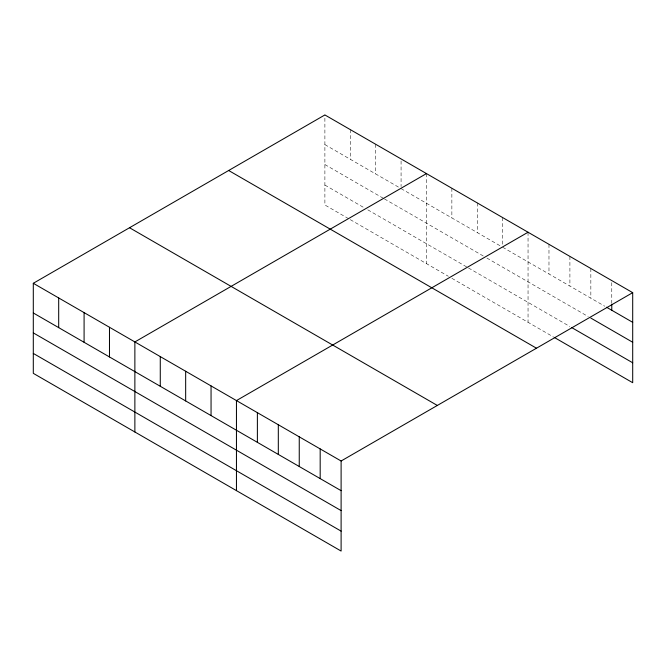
<?xml version="1.0" encoding="UTF-8"?>
<svg xmlns="http://www.w3.org/2000/svg" width="666" height="666" viewBox="0 0 666 666"><rect width="100%" height="100%" fill="white"/><g stroke="black" fill="none" stroke-linecap="round" stroke-linejoin="round"><path stroke-width="0.5" stroke-dasharray="3.33 2.5" d="M324.891 144.614L398.451 187.088M401.074 188.603L500.899 246.237M502.647 247.244L604.795 306.218M324.891 164.544L383.558 198.418M384.44 198.918L483.383 256.052M486.888 258.067L588.22 316.575M324.891 185.073L363.42 207.317M367.798 209.84L467.624 267.474M468.498 267.982L569.905 326.531M348.534 218.648L324.891 204.995L324.891 114.943M350.283 219.655L448.36 276.282M451.864 278.305L553.338 336.888M611.771 282.617L611.771 303.08M590.842 268.49L590.842 298.16M569.905 256.402L569.905 286.072M548.975 244.322L548.975 273.992M528.046 232.234L528.046 322.286M502.647 217.574L502.647 245.196M477.256 202.914L477.256 232.584M451.864 188.253L451.864 217.924M426.465 173.593L426.465 263.636M401.074 160.972L401.074 186.555M375.682 144.264L375.682 173.943M350.283 129.604L350.283 159.282"/><path stroke-width="1" d="M33.3 283.291L341.109 461.005L341.109 551.057L33.3 373.343L33.3 283.291L324.891 114.943L632.7 292.657L632.7 382.709L554.212 337.387M426.465 173.593L134.873 341.941L134.873 431.993M528.046 232.234L236.455 400.582L236.455 490.634M341.109 461.005L632.7 292.657M606.535 307.226L632.7 322.327M590.842 318.082L632.7 342.257M571.653 327.539L632.7 362.779M228.663 170.496L536.471 348.21M129.529 227.739L437.337 405.452M33.3 312.97L341.109 490.675M33.3 332.892L341.109 510.606M33.3 353.421L341.109 531.127M611.771 304.104L611.771 310.248M320.18 448.917L320.18 478.596M299.25 436.838L299.25 466.508M278.313 424.75L278.313 454.428M257.384 412.67L257.384 442.341M211.055 385.922L211.055 415.592M185.664 371.262L185.664 400.932M160.273 356.601L160.273 386.272M109.482 327.281L109.482 356.951M84.091 312.612L84.091 342.291M58.691 297.952L58.691 327.63"/></g></svg>
